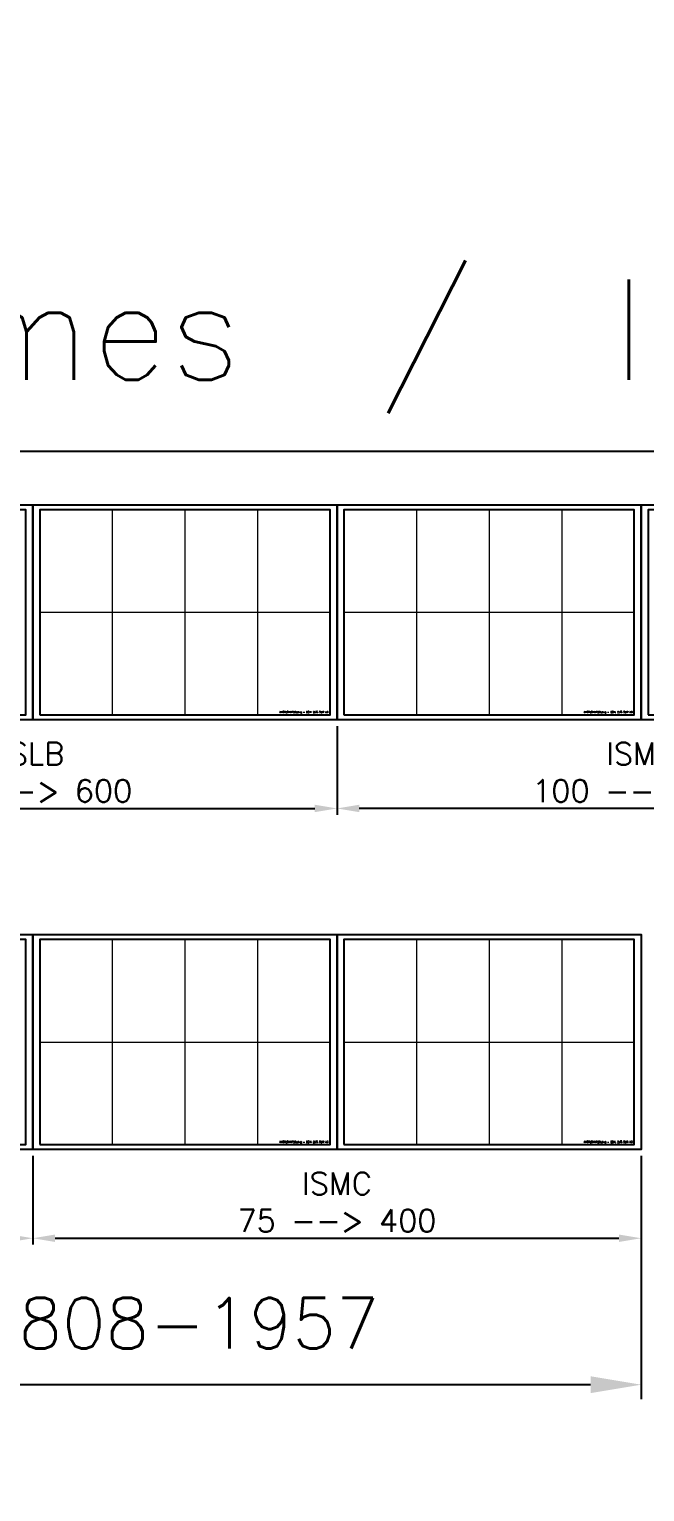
# Model space of a CAD drawing. Header units: millimetres. Extents: x -208 to 15225, y -440 to 4613.
# Drawn here: x 8913 to 11037, y -440 to 4613 of the extents above; entities that cross this region are included whole.
import ezdxf
from ezdxf.enums import TextEntityAlignment as Align

# ---------------------------------------------------------------- set-up
doc = ezdxf.new("R2010")
doc.units = ezdxf.units.MM
doc.layers.get('Defpoints').update_dxf_attribs({"color": 41})
for name, color, linetype, lineweight in [('COTE', 1, 'Continuous', 18), ('FIN', 1, 'Continuous', 18), ('TEXTE', 3, 'Continuous', 25)]:
    doc.layers.add(name, color=color, linetype=linetype, lineweight=lineweight)
doc.styles.get("Standard").update_dxf_attribs({"font": 'simplex.shx'})
doc.dimstyles.new('ALSTOM001', dxfattribs={"dimtxt": 3.5, "dimasz": 3.5, "dimexe": 1, "dimexo": 1, "dimgap": 1, "dimtad": 1, "dimrnd": 5e-09, "dimtxsty": 'Standard', "dimcen": 2.5, "dimclrd": 1, "dimclre": 1, "dimclrt": 3, "dimadec": 3, "dimazin": 2, "dimtm": 1e-09, "dimtfac": 1, "dimtmove": 0, "dimatfit": 0, "dimfxl": 1, "dimtolj": 1, "dimarcsym": 1})

# ---------------------------------------------------------------- blocks, each defined once
blk = doc.blocks.new('A3LASER')
at = {"color": 1}
for points in [[(-420, 0), (-420, 297), (0, 297), (0, 0)], [(-410.4, 6.8), (-9.6, 6.8), (-9.6, 290.2), (-410.4, 290.2)]]:
    blk.add_lwpolyline(points, close=True, dxfattribs=at)
blk = doc.blocks.new('*D364')
at = {"layer": 'COTE', "color": 1, "lineweight": -2, "transparency": 16777216}
for p, q in [((5775, 3069), (5775, 3253.6)), ((15225, 3069), (15225, 3253.6)), ((14878.5, 3154.6), (6121.5, 3154.6))]:
    blk.add_line(p, q, dxfattribs=at)
at = {"layer": 'COTE', "color": 1, "transparency": 16777216}
for points in [[(6121.5, 3212.4), (6121.5, 3096.9), (5775, 3154.6)], [(14878.5, 3212.4), (14878.5, 3096.9), (15225, 3154.6)]]:
    blk.add_solid(points, dxfattribs=at)
at = {"layer": 'Defpoints', "color": 0, "transparency": 16777216}
for p in [(5775, 3154.6), (5775, 2970), (15225, 2970)]:
    blk.add_point(p, dxfattribs=at)
at = {"layer": 'COTE', "color": 3, "transparency": 16777216, "insert": (10500, 3517.6), "char_height": 346.5, "attachment_point": 5}
blk.add_mtext('\\A1;I,H-Formes  /  IS 808-1957', dxfattribs=at)
blk = doc.blocks.new('*D376')
at = {"layer": 'COTE', "color": 1, "lineweight": -2, "transparency": 16777216}
for p, q in [((7875, 2205.5), (7875, 1899)), ((9975, 2205.5), (9975, 1899)), ((7952, 1921), (9898, 1921))]:
    blk.add_line(p, q, dxfattribs=at)
at = {"layer": 'COTE', "color": 1, "transparency": 16777216}
for points in [[(7952, 1933.8), (7952, 1908.2), (7875, 1921)], [(9898, 1933.8), (9898, 1908.2), (9975, 1921)]]:
    blk.add_solid(points, dxfattribs=at)
at = {"layer": 'Defpoints', "color": 0, "transparency": 16777216}
for p in [(7875, 2227.5), (9975, 2227.5), (9975, 1921)]:
    blk.add_point(p, dxfattribs=at)
at = {"layer": 'COTE', "color": 3, "transparency": 16777216, "insert": (8925, 2045.7), "char_height": 77, "attachment_point": 5}
blk.add_mtext('\\A1;ISLB\\P75 --> 600', dxfattribs=at)
blk = doc.blocks.new('*D377')
at = {"layer": 'COTE', "color": 1, "lineweight": -2, "transparency": 16777216}
for p, q in [((9975, 2205.5), (9975, 1899)), ((12075, 2205.5), (12075, 1899)), ((11998, 1921), (10052, 1921))]:
    blk.add_line(p, q, dxfattribs=at)
at = {"layer": 'COTE', "color": 1, "transparency": 16777216}
for points in [[(10052, 1933.8), (10052, 1908.2), (9975, 1921)], [(11998, 1933.8), (11998, 1908.2), (12075, 1921)]]:
    blk.add_solid(points, dxfattribs=at)
at = {"layer": 'Defpoints', "color": 0, "transparency": 16777216}
for p in [(9975, 2227.5), (12075, 2227.5), (9975, 1921)]:
    blk.add_point(p, dxfattribs=at)
at = {"layer": 'COTE', "color": 3, "transparency": 16777216, "insert": (11025, 2045.7), "char_height": 77, "attachment_point": 5}
blk.add_mtext('\\A1;ISMB\\P100 --> 600', dxfattribs=at)
blk = doc.blocks.new('*D379')
at = {"layer": 'COTE', "color": 1, "lineweight": -2, "transparency": 16777216}
for p, q in [((5775, 692.5), (5775, -119.9)), ((11025, 692.5), (11025, -119.9)), ((10850, -69.9), (5950, -69.9))]:
    blk.add_line(p, q, dxfattribs=at)
at = {"layer": 'COTE', "color": 1, "transparency": 16777216}
for points in [[(5950, -40.8), (5950, -99.1), (5775, -69.9)], [(10850, -40.8), (10850, -99.1), (11025, -69.9)]]:
    blk.add_solid(points, dxfattribs=at)
at = {"layer": 'Defpoints', "color": 0, "transparency": 16777216}
for p in [(5775, 742.5), (11025, 742.5), (5775, -69.9)]:
    blk.add_point(p, dxfattribs=at)
at = {"layer": 'COTE', "color": 3, "transparency": 16777216, "insert": (8400, 113.4), "char_height": 175, "attachment_point": 5}
blk.add_mtext('\\A1;U-Formes  /  IS 808-1957', dxfattribs=at)
blk = doc.blocks.new('*D386')
at = {"layer": 'COTE', "color": 1, "lineweight": -2, "transparency": 16777216}
for p, q in [((6825, 720.5), (6825, 414)), ((8925, 720.5), (8925, 414)), ((8848, 436), (6902, 436))]:
    blk.add_line(p, q, dxfattribs=at)
at = {"layer": 'COTE', "color": 1, "transparency": 16777216}
for points in [[(6902, 448.8), (6902, 423.2), (6825, 436)], [(8848, 448.8), (8848, 423.2), (8925, 436)]]:
    blk.add_solid(points, dxfattribs=at)
at = {"layer": 'Defpoints', "color": 0, "transparency": 16777216}
for p in [(6825, 742.5), (8925, 742.5), (6825, 436)]:
    blk.add_point(p, dxfattribs=at)
at = {"layer": 'COTE', "color": 3, "transparency": 16777216, "insert": (7875, 560.7), "char_height": 77, "attachment_point": 5}
blk.add_mtext('\\A1;ISLC\\P75 --> 400', dxfattribs=at)
blk = doc.blocks.new('*D387')
at = {"layer": 'COTE', "color": 1, "lineweight": -2, "transparency": 16777216}
for p, q in [((8925, 720.5), (8925, 414)), ((11025, 720.5), (11025, 414)), ((9002, 436), (10948, 436))]:
    blk.add_line(p, q, dxfattribs=at)
at = {"layer": 'COTE', "color": 1, "transparency": 16777216}
for points in [[(9002, 448.8), (9002, 423.2), (8925, 436)], [(10948, 448.8), (10948, 423.2), (11025, 436)]]:
    blk.add_solid(points, dxfattribs=at)
at = {"layer": 'Defpoints', "color": 0, "transparency": 16777216}
for p in [(8925, 742.5), (11025, 742.5), (11025, 436)]:
    blk.add_point(p, dxfattribs=at)
at = {"layer": 'COTE', "color": 3, "transparency": 16777216, "insert": (9975, 560.7), "char_height": 77, "attachment_point": 5}
blk.add_mtext('\\A1;ISMC\\P75 --> 400', dxfattribs=at)

msp = doc.modelspace()

# ---------------------------------------------------------------- linework, layer by layer
at = {"layer": 'FIN'}
for p, q in [((9199.523, 2952.996), (9199.523, 2244.504)), ((9450, 2952.996), (9450, 2244.504)), ((9700.477, 2952.996), (9700.477, 2244.504)), ((10249.523, 2952.996), (10249.523, 2244.504)), ((10500, 2952.996), (10500, 2244.504)), ((10750.477, 2952.996), (10750.477, 2244.504)), ((8949.046, 2598.75), (9950.954, 2598.75)), ((9999.046, 2598.75), (11000.954, 2598.75)), ((9199.523, 1467.996), (9199.523, 759.504)), ((9450, 1467.996), (9450, 759.504)), ((9700.477, 1467.996), (9700.477, 759.504)), ((10249.523, 1467.996), (10249.523, 759.504)), ((10500, 1467.996), (10500, 759.504)), ((10750.477, 1467.996), (10750.477, 759.504)), ((8949.046, 1113.75), (9950.954, 1113.75)), ((9999.046, 1113.75), (11000.954, 1113.75))]:
    msp.add_line(p, q, dxfattribs=at)

# ---------------------------------------------------------------- block references
at = {"xscale": 2.5, "yscale": 2.5, "zscale": 2.5}
for p in [(8925, 2227.5), (9975, 2227.5), (11025, 2227.5), (12075, 2227.5), (8925, 742.5), (9975, 742.5), (11025, 742.5)]:
    msp.add_blockref('A3LASER', p, dxfattribs=at)

# ---------------------------------------------------------------- texts
at = {"layer": 'TEXTE'}
for p in [(9944.704, 2250.754), (10994.704, 2250.754), (9944.704, 765.754), (10994.704, 765.754)]:
    msp.add_text('AMSTLSHAP2D.dwg - ECH. 2/5 SUR A3', height=6.25, dxfattribs=at).set_placement(p, align=Align.RIGHT)

# ---------------------------------------------------------------- dimensions: what is measured, and where the dimension line sits
at = {"layer": 'COTE'}
for base, p1, p2, text, override, picture, middle in [((5775, 3154.646), (15225, 2970), (5775, 2970), 'I,H-Formes  /  IS 808-1957', {"dimscale": 99, "dimtoh": 1}, '*D364', (10500, 3154.646)), ((5775, -69.939), (11025, 742.5), (5775, 742.5), 'U-Formes  /  IS 808-1957', {"dimscale": 50, "dimtoh": 1}, '*D379', (8400, -69.939))]:
    dim = msp.add_linear_dim(base=base, p1=p1, p2=p2, text=text, dimstyle='ALSTOM001', override=override, dxfattribs=at)
    dim.commit()
    dim.dimension.update_dxf_attribs({"geometry": picture, "text_midpoint": middle, "dimtype": 160})
for base, p1, p2, angle, text, picture, middle in [((9975, 1921.007), (7875, 2227.5), (9975, 2227.5), 180, 'ISLB\\P75 --> 600', '*D376', (8925, 1921.007)), ((9975, 1921.007), (12075, 2227.5), (9975, 2227.5), 0, 'ISMB\\P100 --> 600', '*D377', (11025, 1921.007)), ((6825, 436.007), (8925, 742.5), (6825, 742.5), 0, 'ISLC\\P75 --> 400', '*D386', (7875, 436.007)), ((11025, 436.007), (8925, 742.5), (11025, 742.5), 180, 'ISMC\\P75 --> 400', '*D387', (9975, 436.007))]:
    dim = msp.add_linear_dim(base=base, p1=p1, p2=p2, angle=angle, text=text, dimstyle='ALSTOM001', override={"dimscale": 22, "dimtoh": 1}, dxfattribs=at)
    dim.commit()
    dim.dimension.update_dxf_attribs({"geometry": picture, "text_midpoint": middle, "dimtype": 160})

doc.saveas('drawing.dxf')
